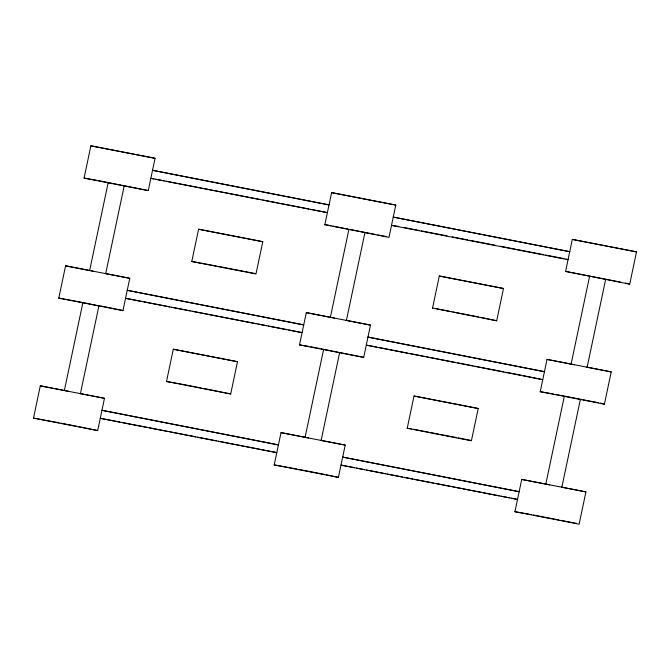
<?xml version="1.0" encoding="UTF-8"?>
<svg xmlns="http://www.w3.org/2000/svg" width="670" height="670" viewBox="0 0 670 670"><rect width="100%" height="100%" fill="white"/><g stroke="black" fill="none" stroke-linecap="round" stroke-linejoin="round"><path stroke-width="1" d="M80.032 393.558L104.487 398.307L97.694 430.592L33.5 418.114L59.027 422.787M68.382 391.288L40.292 385.836L104.487 398.307M105.324 273.553L129.779 278.31L122.979 310.587L58.784 298.108L81.254 302.187M93.097 271.183L65.585 265.831L129.779 278.31M84.077 178.111L90.869 145.826L155.063 158.304L148.271 190.582L84.077 178.111L96.354 180.205M90.869 145.826L155.063 158.304M64.37 390.51L82.913 302.513L98.909 305.905M89.654 270.512L108.146 182.784M80.417 393.633L98.959 305.629M105.701 273.628L124.193 185.908M97.694 430.592L78.382 426.547M100.274 418.306L276.802 452.627M122.979 310.587L100.617 305.956M125.558 298.309L302.086 332.622M148.271 190.582L98.39 180.599M150.851 178.304L327.379 212.625M166.503 381.506L173.296 349.229L237.49 361.708L230.698 393.985L166.503 381.506L176.746 383.207M173.296 349.229L237.49 361.708M191.787 261.501L198.588 229.224L262.782 241.703L255.982 273.98L191.787 261.501L216.301 265.982M198.588 229.224L262.782 241.703M230.698 393.985L203.236 388.357M320.754 440.349L345.209 445.098L338.409 477.383L274.214 464.905L296.684 468.983M308.527 437.971L281.015 432.627L345.209 445.098M346.038 320.344L370.493 325.101L363.701 357.378L299.507 344.899L308.728 346.407M334.389 318.083L306.299 312.622L370.493 325.101M324.791 224.902L331.591 192.617L395.786 205.095L388.985 237.373L324.849 224.618M331.591 192.617L395.786 205.095M305.084 437.301L323.577 349.581M330.377 317.304L348.869 229.576M321.131 440.425L339.623 352.696M346.423 320.419L364.916 232.699M338.409 477.383L326.231 474.729M340.988 465.097L517.516 499.418M363.701 357.378L320.955 348.785M366.281 345.1L542.75 379.689L523.303 375.619M407.218 428.298L414.018 396.02L478.213 408.499L471.412 440.776L407.218 428.298L411.347 428.808M414.018 396.02L478.213 408.499M432.51 308.292L439.302 276.015L503.497 288.494L496.705 320.771L432.56 308.016M439.302 276.015L503.497 288.494M496.705 320.771L480.449 317.329M561.468 487.14L585.923 491.889L579.131 524.174L514.937 511.696L531.293 514.585M549.819 484.871L521.729 479.419L585.923 491.889M586.761 367.135L611.216 371.892L604.415 404.169L540.221 391.69L553.52 393.985M574.098 364.673L547.021 359.413L611.216 371.892M565.514 271.693L572.306 239.408L636.5 251.887L629.708 284.164L565.564 271.409M572.306 239.408L636.5 251.887M545.807 484.092L564.299 396.372M571.091 364.095L589.583 276.367M561.854 487.216L580.346 399.488M587.138 367.21L605.63 279.491M604.415 404.169L600.395 403.097M629.708 284.164L625.68 283.1M33.5 418.114L40.292 385.836M58.784 298.108L65.585 265.831M274.214 464.905L281.015 432.627M299.507 344.899L306.299 312.622M514.937 511.696L521.729 479.419M540.221 391.69L547.021 359.413M151.872 178.505L153.924 178.907M155.984 179.309L164.192 180.9M166.244 181.302L202.164 188.278M204.216 188.68L212.432 190.28M214.484 190.674L260.663 199.652M262.715 200.054L278.109 203.043M280.169 203.445L308.904 209.032M310.955 209.425L326.349 212.423M398.75 226.494L391.514 225.38L568.043 259.692L566.041 259.014M403.884 227.49L419.278 230.488M421.329 230.882L446.991 235.874M452.116 236.87L467.518 239.86M469.569 240.262L495.222 245.245M500.356 246.242L515.749 249.24M517.801 249.634L543.462 254.625M545.514 255.019L563.989 258.612M325.863 224.819L330.963 225.807M332.998 226.209L348.283 229.173M349.924 229.492L375.795 234.525M377.83 234.919L385.979 236.502M566.586 271.61L575.756 273.394M577.791 273.787L620.587 282.103M218.336 266.375L243.805 271.325M245.848 271.727L255.019 273.502M435.617 308.61L450.902 311.584M452.937 311.977L478.413 316.927M126.588 298.51L141.981 301.5M144.033 301.902L169.694 306.885M171.746 307.287L190.221 310.88M192.273 311.274L217.926 316.265M219.986 316.659L238.453 320.252M240.505 320.654L255.907 323.644M257.958 324.046L266.166 325.637M268.218 326.039L286.693 329.632M288.745 330.025L301.065 332.421M367.302 345.301L376.54 347.094M378.592 347.496L407.335 353.082M409.387 353.475L424.78 356.474M426.832 356.867L455.567 362.453M457.618 362.855L473.02 365.845M475.072 366.247L503.806 371.833M505.858 372.235L521.252 375.225M310.763 346.8L318.92 348.383M555.564 394.387L581.032 399.337M583.068 399.73L598.352 402.703M178.781 383.6L201.201 387.964M413.39 429.21L428.674 432.175M430.709 432.577L438.858 434.16M440.902 434.554L456.178 437.527M458.221 437.92L470.449 440.299M101.296 418.507L119.771 422.1M121.823 422.502L147.484 427.485M149.536 427.887L168.011 431.48M170.063 431.874L195.724 436.865M197.776 437.259L216.251 440.852M218.303 441.254L233.696 444.244M235.748 444.645L243.955 446.237M246.007 446.639L264.483 450.232M266.534 450.625L275.772 452.426M342.018 465.298L354.329 467.694M356.39 468.095L364.597 469.687M366.649 470.089L385.124 473.682M387.176 474.075L402.57 477.074M404.621 477.467L412.837 479.067M414.889 479.469L433.356 483.053M435.416 483.455L450.81 486.445M452.861 486.847L461.069 488.438M463.121 488.84L481.596 492.433M483.648 492.835L499.041 495.825M501.093 496.219L509.309 497.818M511.361 498.22L516.495 499.217M61.062 423.18L76.347 426.154M298.728 469.377L324.196 474.327M533.328 514.979L558.805 519.928M560.84 520.33L576.125 523.295M101.957 410.308L278.435 444.905L101.957 410.308M127.25 290.311L303.719 324.9L127.25 290.311M152.534 170.306L329.012 204.903L152.534 170.306M342.68 457.099L519.149 491.696L342.68 457.099M367.964 337.102L544.442 371.691L367.964 337.102M393.257 217.097L569.726 251.694L393.257 217.097"/></g></svg>
